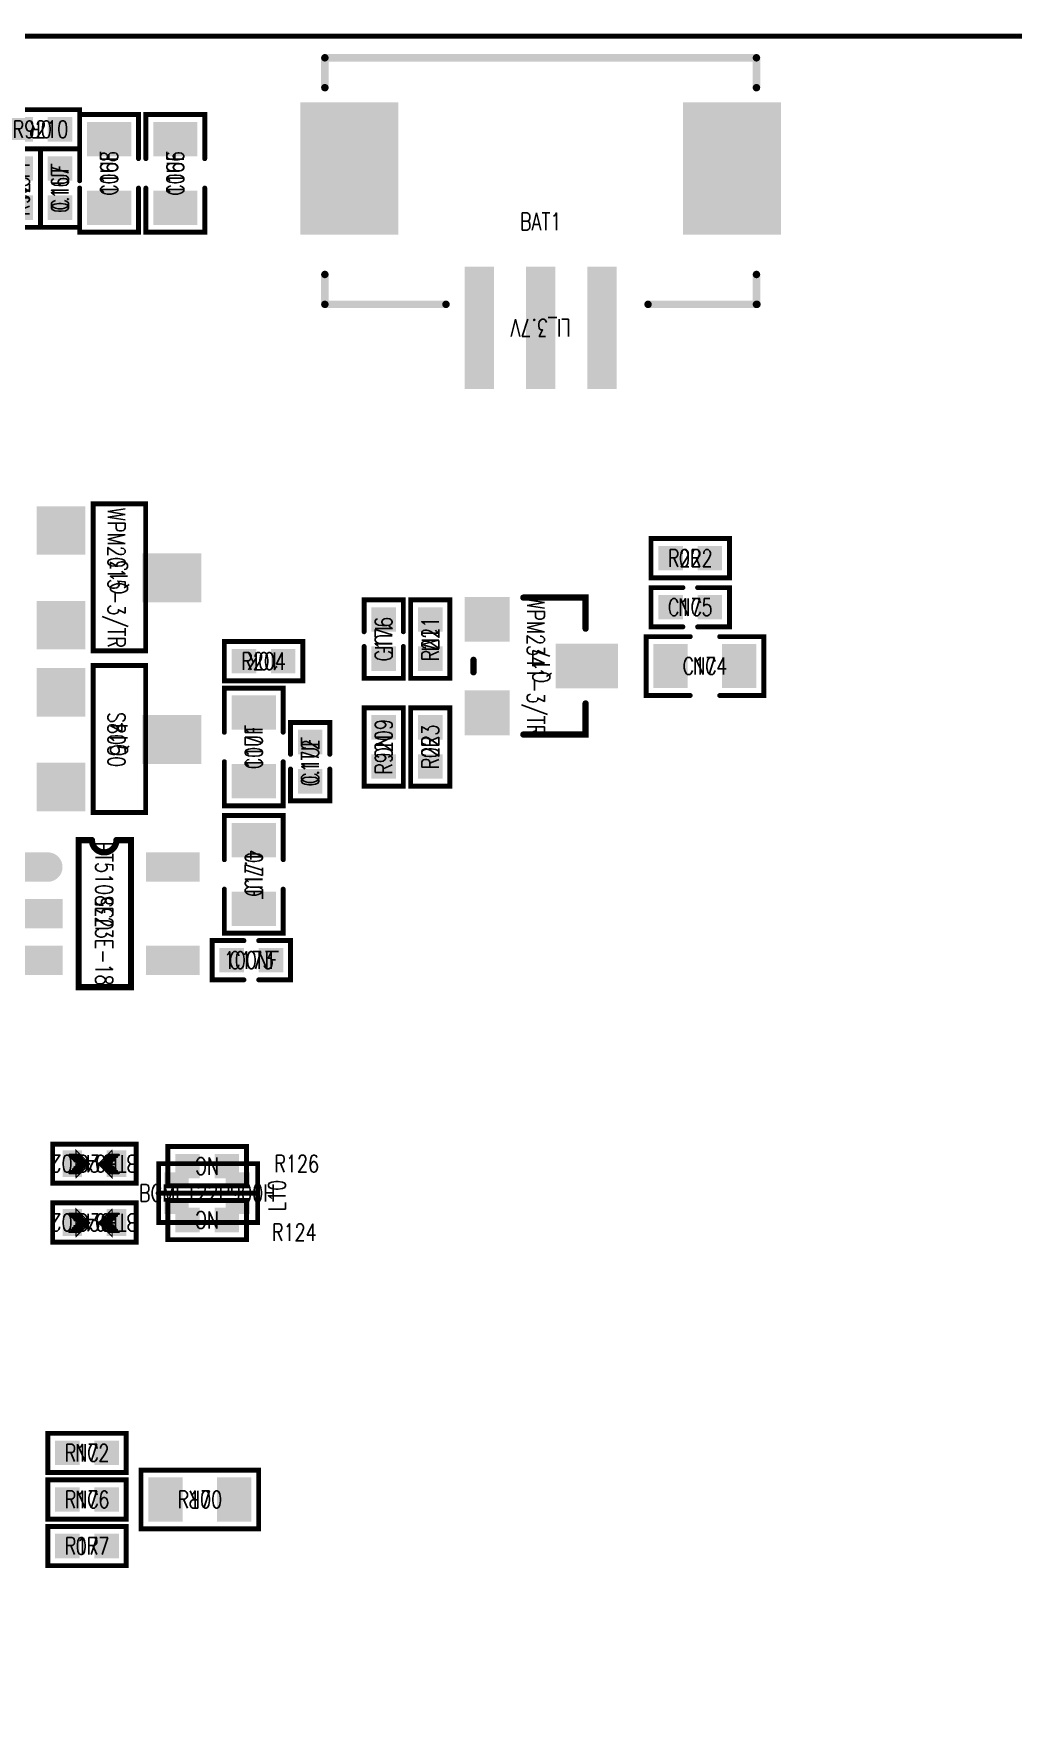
# Model space of a CAD drawing. Extents: x -4 to 157, y -7 to 87.
# Drawn here: x 54.81 to 74.79, y 52.23 to 86.55 of the extents above; entities that cross this region are included whole.
import ezdxf
from ezdxf.enums import TextEntityAlignment as Align

# ---------------------------------------------------------------- set-up
doc = ezdxf.new("R2010")
doc.units = 0
doc.linetypes.add('TRMIDX_0', pattern=[2, 1, 1])
doc.linetypes.add('TRMIDX_1', pattern=[2, 1, 1])
for name, color, linetype in [('ATTRIBUTE_01', 130, 'CONTINUOUS'), ('BOARD_OUTLINE_00', 254, 'CONTINUOUS'), ('DRIL_PLTE_THRU_01', 3, 'CONTINUOUS'), ('DRIL_PLTE_THRU_02', 171, 'CONTINUOUS'), ('DRIL_PLTE_THRU_03', 222, 'CONTINUOUS'), ('DRIL_PLTE_THRU_04', 2, 'CONTINUOUS'), ('PADS_BOT', 56, 'CONTINUOUS'), ('PADS_INNER', 96, 'CONTINUOUS'), ('PADS_TOP', 96, 'CONTINUOUS'), ('PART_NAME_126', 6, 'CONTINUOUS'), ('PART_TOP_2DLINE_01', 255, 'CONTINUOUS'), ('PART_TOP_2DLINE_126', 255, 'CONTINUOUS'), ('PART_TOP_COPPER_01', 255, 'CONTINUOUS')]:
    doc.layers.add(name, color=color, linetype=linetype)
doc.styles.add('W0$05', font='simplex', dxfattribs={"width": 0.75})

# ---------------------------------------------------------------- blocks, each defined once
blk = doc.blocks.new('BOARD_1')
at = {"layer": 'BOARD_OUTLINE_00', "const_width": 0.1}
blk.add_lwpolyline([(0, -3.5, -0.414214), (3.5, 0), (156.51, 0, -0.414214), (160.01, -3.5), (160.01, -86.52, -0.414214), (156.51, -90.02), (3.5, -90.02, -0.414214), (0, -86.52)], format="xyb", close=True, dxfattribs=at)
blk = doc.blocks.new('SMOOTH_0$1524')
at = {"const_width": 0.0762}
blk.add_lwpolyline([(-0.0381, 0, 1), (0.0381, 0, 1)], format="xyb", close=True, dxfattribs=at)
blk = doc.blocks.new('PART_BODY_TOP_254')
at = {"layer": 'PART_TOP_2DLINE_126', "const_width": 0.1524}
for points in [[(-2.19, -0.47823), (-4.41, -0.47823)], [(-4.4, -0.47823), (-4.4, -1.08783)], [(4.4, -0.47823), (1.93, -0.47823)], [(4.4, -1.08783), (4.4, -0.47823)], [(-4.4, -4.89783), (-4.4, -5.50743)], [(4.4, -5.50743), (4.4, -4.89783)], [(-4.4, -5.50743), (4.4, -5.50743)]]:
    blk.add_lwpolyline(points, dxfattribs=at)
at = {"layer": 'PART_TOP_2DLINE_126'}
for p in [(-4.41, -0.47823), (-4.4, -0.47823), (-2.19, -0.47823), (1.93, -0.47823), (4.4, -0.47823), (4.4, -0.47823), (-4.4, -1.08783), (4.4, -1.08783), (-4.4, -4.89783), (4.4, -4.89783), (-4.4, -5.50743), (-4.4, -5.50743), (4.4, -5.50743), (4.4, -5.50743)]:
    blk.add_blockref('SMOOTH_0$1524', p, dxfattribs=at)
blk = doc.blocks.new('DRIL_HOLE_0')
blk.add_lwpolyline([(0, 0, 1), (0, 0, 1)], format="xyb", close=True)
blk = doc.blocks.new('PAD_0')
blk.add_lwpolyline([(0, 0, 1), (0, 0, 1)], format="xyb", close=True)
blk = doc.blocks.new('PAD_8')
at = {"const_width": 0.6}
blk.add_lwpolyline([(-1.25, 0), (1.25, 0)], dxfattribs=at)
blk = doc.blocks.new('STK_TOP_6')
at = {"layer": 'DRIL_PLTE_THRU_01'}
blk.add_blockref('DRIL_HOLE_0', (0, 0), dxfattribs=at)
at = {"layer": 'DRIL_PLTE_THRU_02'}
blk.add_blockref('DRIL_HOLE_0', (0, 0), dxfattribs=at)
at = {"layer": 'DRIL_PLTE_THRU_03'}
blk.add_blockref('DRIL_HOLE_0', (0, 0), dxfattribs=at)
at = {"layer": 'DRIL_PLTE_THRU_04'}
blk.add_blockref('DRIL_HOLE_0', (0, 0), dxfattribs=at)
at = {"layer": 'PADS_BOT'}
blk.add_blockref('PAD_0', (0, 0), dxfattribs=at)
at = {"layer": 'PADS_INNER'}
blk.add_blockref('PAD_0', (0, 0), dxfattribs=at)
at = {"layer": 'PADS_TOP', "rotation": 90}
blk.add_blockref('PAD_8', (0, 0), dxfattribs=at)
blk = doc.blocks.new('PAD_10')
at = {"const_width": 2}
blk.add_lwpolyline([(-1.35, 0), (1.35, 0)], dxfattribs=at)
blk = doc.blocks.new('STK_TOP_7')
at = {"layer": 'DRIL_PLTE_THRU_01'}
blk.add_blockref('DRIL_HOLE_0', (0, 0), dxfattribs=at)
at = {"layer": 'DRIL_PLTE_THRU_02'}
blk.add_blockref('DRIL_HOLE_0', (0, 0), dxfattribs=at)
at = {"layer": 'DRIL_PLTE_THRU_03'}
blk.add_blockref('DRIL_HOLE_0', (0, 0), dxfattribs=at)
at = {"layer": 'DRIL_PLTE_THRU_04'}
blk.add_blockref('DRIL_HOLE_0', (0, 0), dxfattribs=at)
at = {"layer": 'PADS_BOT'}
blk.add_blockref('PAD_0', (0, 0), dxfattribs=at)
at = {"layer": 'PADS_INNER'}
blk.add_blockref('PAD_0', (0, 0), dxfattribs=at)
at = {"layer": 'PADS_TOP', "rotation": 90}
blk.add_blockref('PAD_10', (0, 0), dxfattribs=at)
blk = doc.blocks.new('SYM_TOP_5')
for name, p in [('STK_TOP_6', (-1.25, 0)), ('STK_TOP_6', (0, 0)), ('STK_TOP_6', (1.25, 0)), ('PART_BODY_TOP_254', (0, 0)), ('STK_TOP_7', (-3.9, -3.25)), ('STK_TOP_7', (3.9, -3.25))]:
    blk.add_blockref(name, p)
blk = doc.blocks.new('PART_TOP_2')
blk.add_blockref('SYM_TOP_5', (0, 0))
at = {"layer": 'ATTRIBUTE_01', "style": 'W0$05', "width": 0.75}
blk.add_text('LI_3.7V', height=0.35, dxfattribs=at).set_placement((0, 0), align=Align.MIDDLE_CENTER)
at = {"layer": 'PART_NAME_126', "style": 'W0$05', "width": 0.75}
blk.add_text('BAT1', height=0.35, rotation=180, dxfattribs=at).set_placement((0, -2.167), align=Align.MIDDLE_CENTER)
blk = doc.blocks.new('SMOOTH_0$1')
at = {"const_width": 0.05}
blk.add_lwpolyline([(-0.025, 0, 1), (0.025, 0, 1)], format="xyb", close=True, dxfattribs=at)
blk = doc.blocks.new('PART_BODY_TOP_258')
at = {"layer": 'PART_TOP_2DLINE_126', "const_width": 0.1}
for points in [[(-0.3, 0.6), (-1.2, 0.6), (-1.2, -0.6), (-0.3, -0.6)], [(0.3, -0.6), (1.2, -0.6), (1.2, 0.6), (0.3, 0.6)]]:
    blk.add_lwpolyline(points, dxfattribs=at)
at = {"layer": 'PART_TOP_2DLINE_126'}
for p in [(-1.2, 0.6), (-0.3, 0.6), (0.3, 0.6), (1.2, 0.6), (-1.2, -0.6), (-0.3, -0.6), (0.3, -0.6), (1.2, -0.6)]:
    blk.add_blockref('SMOOTH_0$1', p, dxfattribs=at)
blk = doc.blocks.new('PAD_14')
at = {"const_width": 0.7}
blk.add_lwpolyline([(-0.45, 0), (0.45, 0)], dxfattribs=at)
blk = doc.blocks.new('STK_TOP_11')
at = {"layer": 'DRIL_PLTE_THRU_01'}
blk.add_blockref('DRIL_HOLE_0', (0, 0), dxfattribs=at)
at = {"layer": 'DRIL_PLTE_THRU_02'}
blk.add_blockref('DRIL_HOLE_0', (0, 0), dxfattribs=at)
at = {"layer": 'DRIL_PLTE_THRU_03'}
blk.add_blockref('DRIL_HOLE_0', (0, 0), dxfattribs=at)
at = {"layer": 'DRIL_PLTE_THRU_04'}
blk.add_blockref('DRIL_HOLE_0', (0, 0), dxfattribs=at)
at = {"layer": 'PADS_BOT'}
blk.add_blockref('PAD_0', (0, 0), dxfattribs=at)
at = {"layer": 'PADS_INNER'}
blk.add_blockref('PAD_0', (0, 0), dxfattribs=at)
at = {"layer": 'PADS_TOP', "rotation": 90}
blk.add_blockref('PAD_14', (0, 0), dxfattribs=at)
blk = doc.blocks.new('SYM_TOP_9')
for name, p in [('STK_TOP_11', (-0.7, 0)), ('STK_TOP_11', (0.7, 0)), ('PART_BODY_TOP_258', (0, 0))]:
    blk.add_blockref(name, p)
blk = doc.blocks.new('PART_TOP_59')
blk.add_blockref('SYM_TOP_9', (0, 0))
at = {"layer": 'ATTRIBUTE_01', "style": 'W0$05', "width": 0.75}
blk.add_text('10UF', height=0.35, dxfattribs=at).set_placement((0, 0), align=Align.MIDDLE_CENTER)
at = {"layer": 'PART_NAME_126', "style": 'W0$05', "width": 0.75}
blk.add_text('C166', height=0.35, dxfattribs=at).set_placement((0, 0), align=Align.MIDDLE_CENTER)
blk = doc.blocks.new('PART_BODY_TOP_255')
at = {"layer": 'PART_TOP_2DLINE_126', "const_width": 0.1}
for points in [[(-0.15, 0.4), (-0.8, 0.4), (-0.8, -0.4), (-0.15, -0.4)], [(0.15, -0.4), (0.8, -0.4), (0.8, 0.4), (0.15, 0.4)]]:
    blk.add_lwpolyline(points, dxfattribs=at)
at = {"layer": 'PART_TOP_2DLINE_126'}
for p in [(-0.8, 0.4), (-0.15, 0.4), (0.15, 0.4), (0.8, 0.4), (-0.8, -0.4), (-0.15, -0.4), (0.15, -0.4), (0.8, -0.4)]:
    blk.add_blockref('SMOOTH_0$1', p, dxfattribs=at)
blk = doc.blocks.new('PAD_11')
at = {"const_width": 0.5}
blk.add_lwpolyline([(-0.25, 0), (0.25, 0)], dxfattribs=at)
blk = doc.blocks.new('STK_TOP_8')
at = {"layer": 'DRIL_PLTE_THRU_01'}
blk.add_blockref('DRIL_HOLE_0', (0, 0), dxfattribs=at)
at = {"layer": 'DRIL_PLTE_THRU_02'}
blk.add_blockref('DRIL_HOLE_0', (0, 0), dxfattribs=at)
at = {"layer": 'DRIL_PLTE_THRU_03'}
blk.add_blockref('DRIL_HOLE_0', (0, 0), dxfattribs=at)
at = {"layer": 'DRIL_PLTE_THRU_04'}
blk.add_blockref('DRIL_HOLE_0', (0, 0), dxfattribs=at)
at = {"layer": 'PADS_BOT'}
blk.add_blockref('PAD_0', (0, 0), dxfattribs=at)
at = {"layer": 'PADS_INNER'}
blk.add_blockref('PAD_0', (0, 0), dxfattribs=at)
at = {"layer": 'PADS_TOP'}
blk.add_blockref('PAD_11', (0, 0), dxfattribs=at)
blk = doc.blocks.new('SYM_TOP_6')
for name, p in [('PART_BODY_TOP_255', (0, 0)), ('STK_TOP_8', (-0.4, 0)), ('STK_TOP_8', (0.4, 0))]:
    blk.add_blockref(name, p)
blk = doc.blocks.new('PART_TOP_60')
blk.add_blockref('SYM_TOP_6', (0, 0))
at = {"layer": 'ATTRIBUTE_01', "style": 'W0$05', "width": 0.75}
blk.add_text('0.1UF', height=0.35, dxfattribs=at).set_placement((0, 0), align=Align.MIDDLE_CENTER)
at = {"layer": 'PART_NAME_126', "style": 'W0$05', "width": 0.75}
blk.add_text('C167', height=0.35, dxfattribs=at).set_placement((0, 0), align=Align.MIDDLE_CENTER)
blk = doc.blocks.new('PART_TOP_61')
blk.add_blockref('SYM_TOP_9', (0, 0))
at = {"layer": 'ATTRIBUTE_01', "style": 'W0$05', "width": 0.75}
blk.add_text('10UF', height=0.35, dxfattribs=at).set_placement((0, 0), align=Align.MIDDLE_CENTER)
at = {"layer": 'PART_NAME_126', "style": 'W0$05', "width": 0.75}
blk.add_text('C168', height=0.35, dxfattribs=at).set_placement((0, 0), align=Align.MIDDLE_CENTER)
blk = doc.blocks.new('PART_TOP_63')
blk.add_blockref('SYM_TOP_9', (0, 0))
at = {"layer": 'ATTRIBUTE_01', "style": 'W0$05', "width": 0.75}
blk.add_text('4.7UF', height=0.35, dxfattribs=at).set_placement((0, 0), align=Align.MIDDLE_CENTER)
at = {"layer": 'PART_NAME_126', "style": 'W0$05', "width": 0.75}
blk.add_text('C170', height=0.35, rotation=180, dxfattribs=at).set_placement((0, 0), align=Align.MIDDLE_CENTER)
blk = doc.blocks.new('PART_TOP_64')
blk.add_blockref('SYM_TOP_9', (0, 0))
at = {"layer": 'ATTRIBUTE_01', "style": 'W0$05', "width": 0.75}
blk.add_text('10UF', height=0.35, dxfattribs=at).set_placement((0, 0), align=Align.MIDDLE_CENTER)
at = {"layer": 'PART_NAME_126', "style": 'W0$05', "width": 0.75}
blk.add_text('C171', height=0.35, dxfattribs=at).set_placement((0, 0), align=Align.MIDDLE_CENTER)
blk = doc.blocks.new('PART_TOP_65')
blk.add_blockref('SYM_TOP_6', (0, 0))
at = {"layer": 'ATTRIBUTE_01', "style": 'W0$05', "width": 0.75}
blk.add_text('0.1UF', height=0.35, dxfattribs=at).set_placement((0, 0), align=Align.MIDDLE_CENTER)
at = {"layer": 'PART_NAME_126', "style": 'W0$05', "width": 0.75}
blk.add_text('C172', height=0.35, dxfattribs=at).set_placement((0, 0), align=Align.MIDDLE_CENTER)
blk = doc.blocks.new('PART_TOP_66')
blk.add_blockref('SYM_TOP_6', (0, 0))
at = {"layer": 'ATTRIBUTE_01', "style": 'W0$05', "width": 0.75}
blk.add_text('100NF', height=0.35, dxfattribs=at).set_placement((0, 0), align=Align.MIDDLE_CENTER)
at = {"layer": 'PART_NAME_126', "style": 'W0$05', "width": 0.75}
blk.add_text('C173', height=0.35, dxfattribs=at).set_placement((0, 0), align=Align.MIDDLE_CENTER)
blk = doc.blocks.new('SMOOTH_0$0254')
at = {"const_width": 0.0127}
blk.add_lwpolyline([(-0.00635, 0, 1), (0.00635, 0, 1)], format="xyb", close=True, dxfattribs=at)
blk = doc.blocks.new('SMOOTH_0$0508')
at = {"const_width": 0.0254}
blk.add_lwpolyline([(-0.0127, 0, 1), (0.0127, 0, 1)], format="xyb", close=True, dxfattribs=at)
blk = doc.blocks.new('PART_BODY_TOP_264')
at = {"layer": 'PART_TOP_2DLINE_126', "const_width": 0.1}
blk.add_lwpolyline([(0.85, -0.4), (0.85, 0.4), (-0.85, 0.4), (-0.85, -0.4)], close=True, dxfattribs=at)
at = {"layer": 'PART_TOP_COPPER_01', "linetype": 'TRMIDX_0', "const_width": 0.0508}
for points in [[(-0.3048, 0.1905), (-0.4953, 0.1905)], [(-0.2667, 0.1524), (-0.4572, 0.1524)], [(-0.2413, 0.1143), (-0.4318, 0.1143)], [(-0.2159, 0.0889), (-0.4064, 0.0889)], [(-0.1905, 0.0635), (-0.381, 0.0635)], [(-0.1524, 0.0381), (-0.3429, 0.0381)], [(-0.1397, -0.0127), (-0.3302, -0.0127)], [(-0.127, 0.0127), (-0.3175, 0.0127)], [(-0.3048, -0.1778), (-0.4953, -0.1778)], [(-0.2667, -0.1397), (-0.4572, -0.1397)], [(-0.2286, -0.1016), (-0.4191, -0.1016)], [(-0.2032, -0.0635), (-0.3937, -0.0635)], [(-0.1651, -0.0381), (-0.3556, -0.0381)]]:
    blk.add_lwpolyline(points, dxfattribs=at)
at = {"layer": 'PART_TOP_COPPER_01', "linetype": 'TRMIDX_0', "const_width": 0.0254}
for points in [[(-0.3556, -0.2667), (-0.08255, 0.00635), (-0.36195, 0.28575), (-0.36195, -0.254), (-0.3556, -0.254)], [(-0.3048, -0.1651), (-0.1397, 0), (-0.31115, 0.17145), (-0.31115, -0.1524), (-0.3048, -0.1524)]]:
    blk.add_lwpolyline(points, close=True, dxfattribs=at)
at = {"layer": 'PART_TOP_COPPER_01', "linetype": 'TRMIDX_1', "const_width": 0.0254}
for points in [[(0.3683, 0.2794), (0.09525, 0.00635), (0.37465, -0.27305), (0.37465, 0.2667), (0.3683, 0.2667)], [(0.3175, 0.1778), (0.1524, 0.0127), (0.32385, -0.15875), (0.32385, 0.1651), (0.3175, 0.1651)]]:
    blk.add_lwpolyline(points, close=True, dxfattribs=at)
at = {"layer": 'PART_TOP_COPPER_01', "linetype": 'TRMIDX_1', "const_width": 0.0508}
for points in [[(0.1397, 0), (0.3302, 0)], [(0.1524, 0.0254), (0.3429, 0.0254)], [(0.1651, -0.0254), (0.3556, -0.0254)], [(0.1778, 0.0508), (0.3683, 0.0508)], [(0.2159, 0.0762), (0.4064, 0.0762)], [(0.2413, 0.1143), (0.4318, 0.1143)], [(0.2794, 0.1524), (0.4699, 0.1524)], [(0.3175, 0.1905), (0.508, 0.1905)], [(0.2032, -0.0508), (0.3937, -0.0508)], [(0.2286, -0.0762), (0.4191, -0.0762)], [(0.254, -0.1016), (0.4445, -0.1016)], [(0.2794, -0.1397), (0.4699, -0.1397)], [(0.3175, -0.1778), (0.508, -0.1778)]]:
    blk.add_lwpolyline(points, dxfattribs=at)
at = {"layer": 'PART_TOP_2DLINE_126'}
for p in [(-0.85, 0.4), (0.85, 0.4), (-0.85, -0.4), (0.85, -0.4)]:
    blk.add_blockref('SMOOTH_0$1', p, dxfattribs=at)
at = {"layer": 'PART_TOP_COPPER_01'}
for name, p in [('SMOOTH_0$0508', (-0.4953, 0.1905)), ('SMOOTH_0$0508', (-0.4572, 0.1524)), ('SMOOTH_0$0508', (-0.4318, 0.1143)), ('SMOOTH_0$0508', (-0.4064, 0.0889)), ('SMOOTH_0$0508', (-0.381, 0.0635)), ('SMOOTH_0$0254', (-0.36195, 0.28575)), ('SMOOTH_0$0508', (-0.3429, 0.0381)), ('SMOOTH_0$0508', (-0.3302, -0.0127)), ('SMOOTH_0$0508', (-0.3175, 0.0127)), ('SMOOTH_0$0508', (-0.3048, 0.1905)), ('SMOOTH_0$0254', (-0.31115, 0.17145)), ('SMOOTH_0$0508', (-0.2667, 0.1524)), ('SMOOTH_0$0508', (-0.2413, 0.1143)), ('SMOOTH_0$0508', (-0.2159, 0.0889)), ('SMOOTH_0$0508', (-0.1905, 0.0635)), ('SMOOTH_0$0508', (-0.1524, 0.0381)), ('SMOOTH_0$0508', (-0.1397, -0.0127)), ('SMOOTH_0$0508', (-0.127, 0.0127)), ('SMOOTH_0$0254', (-0.1397, 0)), ('SMOOTH_0$0254', (-0.08255, 0.00635)), ('SMOOTH_0$0254', (0.09525, 0.00635)), ('SMOOTH_0$0508', (0.1397, 0)), ('SMOOTH_0$0508', (0.1524, 0.0254)), ('SMOOTH_0$0254', (0.1524, 0.0127)), ('SMOOTH_0$0508', (0.1651, -0.0254)), ('SMOOTH_0$0508', (0.1778, 0.0508)), ('SMOOTH_0$0508', (0.2159, 0.0762)), ('SMOOTH_0$0508', (0.2413, 0.1143)), ('SMOOTH_0$0508', (0.2794, 0.1524)), ('SMOOTH_0$0508', (0.3175, 0.1905)), ('SMOOTH_0$0254', (0.3175, 0.1778)), ('SMOOTH_0$0254', (0.3175, 0.1651)), ('SMOOTH_0$0508', (0.3302, 0)), ('SMOOTH_0$0254', (0.32385, 0.1651)), ('SMOOTH_0$0508', (0.3429, 0.0254)), ('SMOOTH_0$0508', (0.3556, -0.0254)), ('SMOOTH_0$0508', (0.3683, 0.0508)), ('SMOOTH_0$0254', (0.3683, 0.2794)), ('SMOOTH_0$0254', (0.3683, 0.2667)), ('SMOOTH_0$0254', (0.37465, 0.2667)), ('SMOOTH_0$0508', (0.4064, 0.0762)), ('SMOOTH_0$0508', (0.4318, 0.1143)), ('SMOOTH_0$0508', (0.4699, 0.1524)), ('SMOOTH_0$0508', (0.508, 0.1905)), ('SMOOTH_0$0508', (-0.4953, -0.1778)), ('SMOOTH_0$0508', (-0.4572, -0.1397)), ('SMOOTH_0$0508', (-0.4191, -0.1016)), ('SMOOTH_0$0508', (-0.3937, -0.0635)), ('SMOOTH_0$0508', (-0.3556, -0.0381)), ('SMOOTH_0$0254', (-0.36195, -0.254)), ('SMOOTH_0$0254', (-0.3556, -0.254)), ('SMOOTH_0$0254', (-0.3556, -0.2667)), ('SMOOTH_0$0508', (-0.3048, -0.1778)), ('SMOOTH_0$0254', (-0.31115, -0.1524)), ('SMOOTH_0$0254', (-0.3048, -0.1524)), ('SMOOTH_0$0254', (-0.3048, -0.1651)), ('SMOOTH_0$0508', (-0.2667, -0.1397)), ('SMOOTH_0$0508', (-0.2286, -0.1016)), ('SMOOTH_0$0508', (-0.2032, -0.0635)), ('SMOOTH_0$0508', (-0.1651, -0.0381)), ('SMOOTH_0$0508', (0.2032, -0.0508)), ('SMOOTH_0$0508', (0.2286, -0.0762)), ('SMOOTH_0$0508', (0.254, -0.1016)), ('SMOOTH_0$0508', (0.2794, -0.1397)), ('SMOOTH_0$0508', (0.3175, -0.1778)), ('SMOOTH_0$0254', (0.32385, -0.15875)), ('SMOOTH_0$0254', (0.37465, -0.27305)), ('SMOOTH_0$0508', (0.3937, -0.0508)), ('SMOOTH_0$0508', (0.4191, -0.0762)), ('SMOOTH_0$0508', (0.4445, -0.1016)), ('SMOOTH_0$0508', (0.4699, -0.1397)), ('SMOOTH_0$0508', (0.508, -0.1778))]:
    blk.add_blockref(name, p, dxfattribs=at)
blk = doc.blocks.new('PAD_18')
at = {"const_width": 0.4}
blk.add_lwpolyline([(-0.275, 0), (0.275, 0)], dxfattribs=at)
blk = doc.blocks.new('STK_TOP_20')
at = {"layer": 'DRIL_PLTE_THRU_01'}
blk.add_blockref('DRIL_HOLE_0', (0, 0), dxfattribs=at)
at = {"layer": 'DRIL_PLTE_THRU_02'}
blk.add_blockref('DRIL_HOLE_0', (0, 0), dxfattribs=at)
at = {"layer": 'DRIL_PLTE_THRU_03'}
blk.add_blockref('DRIL_HOLE_0', (0, 0), dxfattribs=at)
at = {"layer": 'DRIL_PLTE_THRU_04'}
blk.add_blockref('DRIL_HOLE_0', (0, 0), dxfattribs=at)
at = {"layer": 'PADS_BOT'}
blk.add_blockref('PAD_0', (0, 0), dxfattribs=at)
at = {"layer": 'PADS_INNER'}
blk.add_blockref('PAD_0', (0, 0), dxfattribs=at)
at = {"layer": 'PADS_TOP', "rotation": 90}
blk.add_blockref('PAD_18', (0, 0), dxfattribs=at)
blk = doc.blocks.new('SYM_TOP_15')
for name, p in [('PART_BODY_TOP_264', (0, 0)), ('STK_TOP_20', (-0.45, 0)), ('STK_TOP_20', (0.45, 0))]:
    blk.add_blockref(name, p)
blk = doc.blocks.new('PART_TOP_172')
blk.add_blockref('SYM_TOP_15', (0, 0))
at = {"layer": 'ATTRIBUTE_01', "style": 'W0$05', "width": 0.75}
blk.add_text('BTR04G02', height=0.35, dxfattribs=at).set_placement((0, 0), align=Align.MIDDLE_CENTER)
at = {"layer": 'PART_NAME_126', "style": 'W0$05', "width": 0.75}
blk.add_text('D30', height=0.35, rotation=180, dxfattribs=at).set_placement((0, 0), align=Align.MIDDLE_CENTER)
blk = doc.blocks.new('PART_TOP_173')
blk.add_blockref('SYM_TOP_15', (0, 0))
at = {"layer": 'ATTRIBUTE_01', "style": 'W0$05', "width": 0.75}
blk.add_text('BTR04G02', height=0.35, dxfattribs=at).set_placement((0, 0), align=Align.MIDDLE_CENTER)
at = {"layer": 'PART_NAME_126', "style": 'W0$05', "width": 0.75}
blk.add_text('D31', height=0.35, rotation=180, dxfattribs=at).set_placement((0, 0), align=Align.MIDDLE_CENTER)
blk = doc.blocks.new('PART_BODY_TOP_286')
at = {"layer": 'PART_TOP_2DLINE_126', "const_width": 0.1}
blk.add_lwpolyline([(-0.99, -0.6), (-0.99, 0.6), (1.03, 0.6), (1.03, -0.6)], close=True, dxfattribs=at)
blk.add_lwpolyline([(-1, -0.002), (1, -0.002)], dxfattribs=at)
at = {"layer": 'PART_TOP_2DLINE_126'}
for p in [(-0.99, 0.6), (1.03, 0.6), (-1, -0.002), (1, -0.002), (-0.99, -0.6), (1.03, -0.6)]:
    blk.add_blockref('SMOOTH_0$1', p, dxfattribs=at)
blk = doc.blocks.new('PAD_62')
at = {"const_width": 0.3}
blk.add_lwpolyline([(-0.25, 0), (0.25, 0)], dxfattribs=at)
blk = doc.blocks.new('STK_TOP_57')
at = {"layer": 'DRIL_PLTE_THRU_01'}
blk.add_blockref('DRIL_HOLE_0', (0, 0), dxfattribs=at)
at = {"layer": 'DRIL_PLTE_THRU_02'}
blk.add_blockref('DRIL_HOLE_0', (0, 0), dxfattribs=at)
at = {"layer": 'DRIL_PLTE_THRU_03'}
blk.add_blockref('DRIL_HOLE_0', (0, 0), dxfattribs=at)
at = {"layer": 'DRIL_PLTE_THRU_04'}
blk.add_blockref('DRIL_HOLE_0', (0, 0), dxfattribs=at)
at = {"layer": 'PADS_BOT'}
blk.add_blockref('PAD_0', (0, 0), dxfattribs=at)
at = {"layer": 'PADS_INNER'}
blk.add_blockref('PAD_0', (0, 0), dxfattribs=at)
at = {"layer": 'PADS_TOP'}
blk.add_blockref('PAD_62', (0, 0), dxfattribs=at)
blk = doc.blocks.new('SYM_TOP_37')
for name, p in [('PART_BODY_TOP_286', (0, 0)), ('STK_TOP_57', (-0.625, 0.275)), ('STK_TOP_57', (0.625, 0.275)), ('STK_TOP_57', (-0.625, -0.275)), ('STK_TOP_57', (0.625, -0.275))]:
    blk.add_blockref(name, p)
blk = doc.blocks.new('PART_TOP_234')
blk.add_blockref('SYM_TOP_37', (0, 0))
at = {"layer": 'ATTRIBUTE_01', "style": 'W0$05', "width": 0.75}
blk.add_text('BCMF122P900H', height=0.35, dxfattribs=at).set_placement((0, 0), align=Align.MIDDLE_CENTER)
at = {"layer": 'PART_NAME_126', "style": 'W0$05', "width": 0.75}
blk.add_text('L10', height=0.35, rotation=90, dxfattribs=at).set_placement((1.425, -0.05), align=Align.MIDDLE_CENTER)
blk = doc.blocks.new('PART_BODY_TOP_292')
at = {"layer": 'PART_TOP_2DLINE_126', "const_width": 0.1}
blk.add_lwpolyline([(1.489, -0.473), (-1.511, -0.473), (-1.511, 0.595), (1.489, 0.595)], close=True, dxfattribs=at)
at = {"layer": 'PART_TOP_2DLINE_126'}
for p in [(-1.511, 0.595), (1.489, 0.595), (-1.511, -0.473), (1.489, -0.473)]:
    blk.add_blockref('SMOOTH_0$1', p, dxfattribs=at)
blk = doc.blocks.new('PAD_70')
at = {"const_width": 0.9906}
blk.add_lwpolyline([(-0.4953, 0), (0.4953, 0)], dxfattribs=at)
blk = doc.blocks.new('STK_TOP_63')
at = {"layer": 'DRIL_PLTE_THRU_01'}
blk.add_blockref('DRIL_HOLE_0', (0, 0), dxfattribs=at)
at = {"layer": 'DRIL_PLTE_THRU_02'}
blk.add_blockref('DRIL_HOLE_0', (0, 0), dxfattribs=at)
at = {"layer": 'DRIL_PLTE_THRU_03'}
blk.add_blockref('DRIL_HOLE_0', (0, 0), dxfattribs=at)
at = {"layer": 'DRIL_PLTE_THRU_04'}
blk.add_blockref('DRIL_HOLE_0', (0, 0), dxfattribs=at)
at = {"layer": 'PADS_BOT'}
blk.add_blockref('PAD_0', (0, 0), dxfattribs=at)
at = {"layer": 'PADS_INNER'}
blk.add_blockref('PAD_0', (0, 0), dxfattribs=at)
at = {"layer": 'PADS_TOP'}
blk.add_blockref('PAD_70', (0, 0), dxfattribs=at)
blk = doc.blocks.new('PAD_71')
at = {"const_width": 1}
blk.add_lwpolyline([(-0.6, 0), (0.6, 0)], dxfattribs=at)
blk = doc.blocks.new('STK_TOP_64')
at = {"layer": 'DRIL_PLTE_THRU_01'}
blk.add_blockref('DRIL_HOLE_0', (0, 0), dxfattribs=at)
at = {"layer": 'DRIL_PLTE_THRU_02'}
blk.add_blockref('DRIL_HOLE_0', (0, 0), dxfattribs=at)
at = {"layer": 'DRIL_PLTE_THRU_03'}
blk.add_blockref('DRIL_HOLE_0', (0, 0), dxfattribs=at)
at = {"layer": 'DRIL_PLTE_THRU_04'}
blk.add_blockref('DRIL_HOLE_0', (0, 0), dxfattribs=at)
at = {"layer": 'PADS_BOT'}
blk.add_blockref('PAD_0', (0, 0), dxfattribs=at)
at = {"layer": 'PADS_INNER'}
blk.add_blockref('PAD_0', (0, 0), dxfattribs=at)
at = {"layer": 'PADS_TOP', "rotation": 90}
blk.add_blockref('PAD_71', (0, 0), dxfattribs=at)
blk = doc.blocks.new('SYM_TOP_43')
for name, p in [('STK_TOP_64', (0, 1.131)), ('PART_BODY_TOP_292', (0, 0)), ('STK_TOP_63', (-0.965, -1.131)), ('STK_TOP_63', (0.965, -1.131))]:
    blk.add_blockref(name, p)
blk = doc.blocks.new('PART_TOP_258')
blk.add_blockref('SYM_TOP_43', (0, 0))
at = {"layer": 'ATTRIBUTE_01', "style": 'W0$05', "width": 0.75}
blk.add_text('WPM2015-3/TR', height=0.35, dxfattribs=at).set_placement((0, 0), align=Align.MIDDLE_CENTER)
at = {"layer": 'PART_NAME_126', "style": 'W0$05', "width": 0.75}
blk.add_text('Q13', height=0.35, rotation=180, dxfattribs=at).set_placement((-0.011, 0.052), align=Align.MIDDLE_CENTER)
blk = doc.blocks.new('PART_TOP_259')
blk.add_blockref('SYM_TOP_43', (0, 0))
at = {"layer": 'ATTRIBUTE_01', "style": 'W0$05', "width": 0.75}
blk.add_text('S8050', height=0.35, dxfattribs=at).set_placement((0, 0), align=Align.MIDDLE_CENTER)
at = {"layer": 'PART_NAME_126', "style": 'W0$05', "width": 0.75}
blk.add_text('Q14', height=0.35, rotation=180, dxfattribs=at).set_placement((-0.011, 0.052), align=Align.MIDDLE_CENTER)
blk = doc.blocks.new('PART_BODY_TOP_272')
at = {"layer": 'PART_TOP_2DLINE_126', "const_width": 0.1}
blk.add_lwpolyline([(-0.8, 0.4), (0.8, 0.4), (0.8, -0.4), (-0.8, -0.4)], close=True, dxfattribs=at)
at = {"layer": 'PART_TOP_2DLINE_126'}
for p in [(-0.8, 0.4), (0.8, 0.4), (-0.8, -0.4), (0.8, -0.4)]:
    blk.add_blockref('SMOOTH_0$1', p, dxfattribs=at)
blk = doc.blocks.new('SYM_TOP_23')
for name, p in [('PART_BODY_TOP_272', (0, 0)), ('STK_TOP_8', (-0.4, 0)), ('STK_TOP_8', (0.4, 0))]:
    blk.add_blockref(name, p)
blk = doc.blocks.new('PART_TOP_293')
blk.add_blockref('SYM_TOP_23', (0, 0))
at = {"layer": 'ATTRIBUTE_01', "style": 'W0$05', "width": 0.75}
blk.add_text('NC', height=0.35, dxfattribs=at).set_placement((0, 0), align=Align.MIDDLE_CENTER)
at = {"layer": 'PART_NAME_126', "style": 'W0$05', "width": 0.75}
blk.add_text('R124', height=0.35, rotation=180, dxfattribs=at).set_placement((-1.775, 0.25), align=Align.MIDDLE_CENTER)
blk = doc.blocks.new('PART_TOP_294')
blk.add_blockref('SYM_TOP_23', (0, 0))
at = {"layer": 'ATTRIBUTE_01', "style": 'W0$05', "width": 0.75}
blk.add_text('NC', height=0.35, dxfattribs=at).set_placement((0, 0), align=Align.MIDDLE_CENTER)
at = {"layer": 'PART_NAME_126', "style": 'W0$05', "width": 0.75}
blk.add_text('R126', height=0.35, rotation=180, dxfattribs=at).set_placement((-1.825, -0.05), align=Align.MIDDLE_CENTER)
blk = doc.blocks.new('PART_BODY_TOP_271')
at = {"layer": 'PART_TOP_2DLINE_126', "const_width": 0.1}
blk.add_lwpolyline([(-1.2, 0.6), (1.2, 0.6), (1.2, -0.6), (-1.2, -0.6)], close=True, dxfattribs=at)
at = {"layer": 'PART_TOP_2DLINE_126'}
for p in [(-1.2, 0.6), (1.2, 0.6), (-1.2, -0.6), (1.2, -0.6)]:
    blk.add_blockref('SMOOTH_0$1', p, dxfattribs=at)
blk = doc.blocks.new('SYM_TOP_22')
for name, p in [('STK_TOP_11', (-0.7, 0)), ('STK_TOP_11', (0.7, 0)), ('PART_BODY_TOP_271', (0, 0))]:
    blk.add_blockref(name, p)
blk = doc.blocks.new('PART_TOP_335')
blk.add_blockref('SYM_TOP_22', (0, 0))
at = {"layer": 'ATTRIBUTE_01', "style": 'W0$05', "width": 0.75}
blk.add_text('0R', height=0.35, dxfattribs=at).set_placement((0, 0), align=Align.MIDDLE_CENTER)
at = {"layer": 'PART_NAME_126', "style": 'W0$05', "width": 0.75}
blk.add_text('R170', height=0.35, rotation=180, dxfattribs=at).set_placement((0, 0), align=Align.MIDDLE_CENTER)
blk = doc.blocks.new('PART_TOP_337')
blk.add_blockref('SYM_TOP_23', (0, 0))
at = {"layer": 'ATTRIBUTE_01', "style": 'W0$05', "width": 0.75}
blk.add_text('NC', height=0.35, dxfattribs=at).set_placement((0, 0), align=Align.MIDDLE_CENTER)
at = {"layer": 'PART_NAME_126', "style": 'W0$05', "width": 0.75}
blk.add_text('R172', height=0.35, dxfattribs=at).set_placement((0, 0), align=Align.MIDDLE_CENTER)
blk = doc.blocks.new('PART_TOP_341')
blk.add_blockref('SYM_TOP_23', (0, 0))
at = {"layer": 'ATTRIBUTE_01', "style": 'W0$05', "width": 0.75}
blk.add_text('NC', height=0.35, dxfattribs=at).set_placement((0, 0), align=Align.MIDDLE_CENTER)
at = {"layer": 'PART_NAME_126', "style": 'W0$05', "width": 0.75}
blk.add_text('R176', height=0.35, dxfattribs=at).set_placement((0, 0), align=Align.MIDDLE_CENTER)
blk = doc.blocks.new('PART_TOP_342')
blk.add_blockref('SYM_TOP_23', (0, 0))
at = {"layer": 'ATTRIBUTE_01', "style": 'W0$05', "width": 0.75}
blk.add_text('0R', height=0.35, dxfattribs=at).set_placement((0, 0), align=Align.MIDDLE_CENTER)
at = {"layer": 'PART_NAME_126', "style": 'W0$05', "width": 0.75}
blk.add_text('R177', height=0.35, dxfattribs=at).set_placement((0, 0), align=Align.MIDDLE_CENTER)
blk = doc.blocks.new('PART_TOP_367')
blk.add_blockref('SYM_TOP_23', (0, 0))
at = {"layer": 'ATTRIBUTE_01', "style": 'W0$05', "width": 0.75}
blk.add_text('10K', height=0.35, dxfattribs=at).set_placement((0, 0), align=Align.MIDDLE_CENTER)
at = {"layer": 'PART_NAME_126', "style": 'W0$05', "width": 0.75}
blk.add_text('R204', height=0.35, rotation=180, dxfattribs=at).set_placement((0, 0), align=Align.MIDDLE_CENTER)
blk = doc.blocks.new('SMOOTH_0$127')
at = {"const_width": 0.0635}
blk.add_lwpolyline([(-0.03175, 0, 1), (0.03175, 0, 1)], format="xyb", close=True, dxfattribs=at)
blk = doc.blocks.new('PART_BODY_TOP_299')
at = {"layer": 'PART_TOP_2DLINE_01', "const_width": 0.127}
blk.add_lwpolyline([(-1.5, -0.25, 1), (-1.5, 0.25), (-1.5, 0.547), (1.5, 0.547), (1.5, -0.521), (-1.5, -0.521)], format="xyb", close=True, dxfattribs=at)
at = {"layer": 'PART_TOP_2DLINE_01'}
for p in [(-1.5, 0.547), (1.5, 0.547), (-1.5, 0.25), (-1.5, -0.25), (-1.5, -0.521), (1.5, -0.521)]:
    blk.add_blockref('SMOOTH_0$127', p, dxfattribs=at)
blk = doc.blocks.new('PAD_81')
at = {"const_width": 0.3}
blk.add_lwpolyline([(-0.25, -0.15), (0.25, -0.15, 1), (0.25, 0.15), (-0.25, 0.15, 1)], format="xyb", close=True, dxfattribs=at)
blk = doc.blocks.new('STK_TOP_73')
at = {"layer": 'DRIL_PLTE_THRU_01'}
blk.add_blockref('DRIL_HOLE_0', (0, 0), dxfattribs=at)
at = {"layer": 'DRIL_PLTE_THRU_02'}
blk.add_blockref('DRIL_HOLE_0', (0, 0), dxfattribs=at)
at = {"layer": 'DRIL_PLTE_THRU_03'}
blk.add_blockref('DRIL_HOLE_0', (0, 0), dxfattribs=at)
at = {"layer": 'DRIL_PLTE_THRU_04'}
blk.add_blockref('DRIL_HOLE_0', (0, 0), dxfattribs=at)
at = {"layer": 'PADS_BOT'}
blk.add_blockref('PAD_0', (0, 0), dxfattribs=at)
at = {"layer": 'PADS_INNER'}
blk.add_blockref('PAD_0', (0, 0), dxfattribs=at)
at = {"layer": 'PADS_TOP', "rotation": 90}
blk.add_blockref('PAD_81', (0, 0), dxfattribs=at)
blk = doc.blocks.new('PAD_82')
at = {"const_width": 0.6}
blk.add_lwpolyline([(-0.55, 0), (0.55, 0)], dxfattribs=at)
blk = doc.blocks.new('STK_TOP_74')
at = {"layer": 'DRIL_PLTE_THRU_01'}
blk.add_blockref('DRIL_HOLE_0', (0, 0), dxfattribs=at)
at = {"layer": 'DRIL_PLTE_THRU_02'}
blk.add_blockref('DRIL_HOLE_0', (0, 0), dxfattribs=at)
at = {"layer": 'DRIL_PLTE_THRU_03'}
blk.add_blockref('DRIL_HOLE_0', (0, 0), dxfattribs=at)
at = {"layer": 'DRIL_PLTE_THRU_04'}
blk.add_blockref('DRIL_HOLE_0', (0, 0), dxfattribs=at)
at = {"layer": 'PADS_BOT'}
blk.add_blockref('PAD_0', (0, 0), dxfattribs=at)
at = {"layer": 'PADS_INNER'}
blk.add_blockref('PAD_0', (0, 0), dxfattribs=at)
at = {"layer": 'PADS_TOP', "rotation": 90}
blk.add_blockref('PAD_82', (0, 0), dxfattribs=at)
blk = doc.blocks.new('SYM_TOP_50')
for name, p in [('STK_TOP_74', (-0.95, 1.39999)), ('STK_TOP_74', (0.95, 1.39999)), ('PART_BODY_TOP_299', (0, 0)), ('STK_TOP_74', (-0.000002, -1.4)), ('STK_TOP_74', (0.95, -1.4)), ('STK_TOP_73', (-0.95, -1.4))]:
    blk.add_blockref(name, p)
blk = doc.blocks.new('PART_TOP_484')
blk.add_blockref('SYM_TOP_50', (0, 0))
at = {"layer": 'ATTRIBUTE_01', "style": 'W0$05', "width": 0.75}
blk.add_text('PT5108E23E-18', height=0.35, dxfattribs=at).set_placement((0, 0), align=Align.MIDDLE_CENTER)
at = {"layer": 'PART_NAME_126', "style": 'W0$05', "width": 0.75}
blk.add_text('U35', height=0.35, rotation=180, dxfattribs=at).set_placement((0, 0), align=Align.MIDDLE_CENTER)
blk = doc.blocks.new('PART_TOP_527')
blk.add_blockref('SYM_TOP_6', (0, 0))
at = {"layer": 'ATTRIBUTE_01', "style": 'W0$05', "width": 0.75}
blk.add_text('NC', height=0.35, dxfattribs=at).set_placement((0, 0), align=Align.MIDDLE_CENTER)
at = {"layer": 'PART_NAME_126', "style": 'W0$05', "width": 0.75}
blk.add_text('C175', height=0.35, dxfattribs=at).set_placement((0, 0), align=Align.MIDDLE_CENTER)
blk = doc.blocks.new('PART_TOP_528')
blk.add_blockref('SYM_TOP_6', (0, 0))
at = {"layer": 'ATTRIBUTE_01', "style": 'W0$05', "width": 0.75}
blk.add_text('1UF', height=0.35, dxfattribs=at).set_placement((0, 0), align=Align.MIDDLE_CENTER)
at = {"layer": 'PART_NAME_126', "style": 'W0$05', "width": 0.75}
blk.add_text('C176', height=0.35, rotation=180, dxfattribs=at).set_placement((0, 0), align=Align.MIDDLE_CENTER)
blk = doc.blocks.new('PART_TOP_529')
blk.add_blockref('SYM_TOP_9', (0, 0))
at = {"layer": 'ATTRIBUTE_01', "style": 'W0$05', "width": 0.75}
blk.add_text('NC', height=0.35, dxfattribs=at).set_placement((0, 0), align=Align.MIDDLE_CENTER)
at = {"layer": 'PART_NAME_126', "style": 'W0$05', "width": 0.75}
blk.add_text('C174', height=0.35, dxfattribs=at).set_placement((0, 0), align=Align.MIDDLE_CENTER)
blk = doc.blocks.new('PART_TOP_531')
blk.add_blockref('SYM_TOP_23', (0, 0))
at = {"layer": 'ATTRIBUTE_01', "style": 'W0$05', "width": 0.75}
blk.add_text('1M', height=0.35, dxfattribs=at).set_placement((0, 0), align=Align.MIDDLE_CENTER)
at = {"layer": 'PART_NAME_126', "style": 'W0$05', "width": 0.75}
blk.add_text('R221', height=0.35, rotation=180, dxfattribs=at).set_placement((0, 0), align=Align.MIDDLE_CENTER)
blk = doc.blocks.new('PART_TOP_532')
blk.add_blockref('SYM_TOP_23', (0, 0))
at = {"layer": 'ATTRIBUTE_01', "style": 'W0$05', "width": 0.75}
blk.add_text('0R', height=0.35, dxfattribs=at).set_placement((0, 0), align=Align.MIDDLE_CENTER)
at = {"layer": 'PART_NAME_126', "style": 'W0$05', "width": 0.75}
blk.add_text('R222', height=0.35, dxfattribs=at).set_placement((0, 0), align=Align.MIDDLE_CENTER)
blk = doc.blocks.new('PART_TOP_533')
blk.add_blockref('SYM_TOP_23', (0, 0))
at = {"layer": 'ATTRIBUTE_01', "style": 'W0$05', "width": 0.75}
blk.add_text('0R', height=0.35, dxfattribs=at).set_placement((0, 0), align=Align.MIDDLE_CENTER)
at = {"layer": 'PART_NAME_126', "style": 'W0$05', "width": 0.75}
blk.add_text('R223', height=0.35, dxfattribs=at).set_placement((0, 0), align=Align.MIDDLE_CENTER)
blk = doc.blocks.new('PART_TOP_534')
blk.add_blockref('SYM_TOP_23', (0, 0))
at = {"layer": 'ATTRIBUTE_01', "style": 'W0$05', "width": 0.75}
blk.add_text('NC', height=0.35, dxfattribs=at).set_placement((0, 0), align=Align.MIDDLE_CENTER)
at = {"layer": 'PART_NAME_126', "style": 'W0$05', "width": 0.75}
blk.add_text('R9209', height=0.35, rotation=180, dxfattribs=at).set_placement((0, 0), align=Align.MIDDLE_CENTER)
blk = doc.blocks.new('PART_BODY_TOP_293')
at = {"layer": 'PART_TOP_2DLINE_126', "const_width": 0.127}
for points in [[(-0.762, 1.016), (-1.397, 1.016), (-1.397, -0.254)], [(0.762, 1.016), (1.397, 1.016), (1.397, -0.254)], [(0.127, -1.27), (-0.127, -1.27)]]:
    blk.add_lwpolyline(points, dxfattribs=at)
at = {"layer": 'PART_TOP_2DLINE_126'}
for p in [(-1.397, 1.016), (-0.762, 1.016), (0.762, 1.016), (1.397, 1.016), (-1.397, -0.254), (1.397, -0.254), (-0.127, -1.27), (0.127, -1.27)]:
    blk.add_blockref('SMOOTH_0$127', p, dxfattribs=at)
blk = doc.blocks.new('PAD_72')
at = {"const_width": 0.9144}
blk.add_lwpolyline([(-0.4572, 0), (0.4572, 0)], dxfattribs=at)
blk = doc.blocks.new('STK_TOP_65')
at = {"layer": 'DRIL_PLTE_THRU_01'}
blk.add_blockref('DRIL_HOLE_0', (0, 0), dxfattribs=at)
at = {"layer": 'DRIL_PLTE_THRU_02'}
blk.add_blockref('DRIL_HOLE_0', (0, 0), dxfattribs=at)
at = {"layer": 'DRIL_PLTE_THRU_03'}
blk.add_blockref('DRIL_HOLE_0', (0, 0), dxfattribs=at)
at = {"layer": 'DRIL_PLTE_THRU_04'}
blk.add_blockref('DRIL_HOLE_0', (0, 0), dxfattribs=at)
at = {"layer": 'PADS_BOT'}
blk.add_blockref('PAD_0', (0, 0), dxfattribs=at)
at = {"layer": 'PADS_INNER'}
blk.add_blockref('PAD_0', (0, 0), dxfattribs=at)
at = {"layer": 'PADS_TOP'}
blk.add_blockref('PAD_72', (0, 0), dxfattribs=at)
blk = doc.blocks.new('PAD_73')
at = {"const_width": 0.914}
blk.add_lwpolyline([(-0.635, 0), (0.635, 0)], dxfattribs=at)
blk = doc.blocks.new('STK_TOP_66')
at = {"layer": 'DRIL_PLTE_THRU_01'}
blk.add_blockref('DRIL_HOLE_0', (0, 0), dxfattribs=at)
at = {"layer": 'DRIL_PLTE_THRU_02'}
blk.add_blockref('DRIL_HOLE_0', (0, 0), dxfattribs=at)
at = {"layer": 'DRIL_PLTE_THRU_03'}
blk.add_blockref('DRIL_HOLE_0', (0, 0), dxfattribs=at)
at = {"layer": 'DRIL_PLTE_THRU_04'}
blk.add_blockref('DRIL_HOLE_0', (0, 0), dxfattribs=at)
at = {"layer": 'PADS_BOT'}
blk.add_blockref('PAD_0', (0, 0), dxfattribs=at)
at = {"layer": 'PADS_INNER'}
blk.add_blockref('PAD_0', (0, 0), dxfattribs=at)
at = {"layer": 'PADS_TOP', "rotation": 90}
blk.add_blockref('PAD_73', (0, 0), dxfattribs=at)
blk = doc.blocks.new('SYM_TOP_44')
for name, p in [('STK_TOP_66', (0, 1.0414)), ('PART_BODY_TOP_293', (0, 0)), ('STK_TOP_65', (-0.9525, -0.9906)), ('STK_TOP_65', (0.9525, -0.9906))]:
    blk.add_blockref(name, p)
blk = doc.blocks.new('PART_TOP_535')
blk.add_blockref('SYM_TOP_44', (0, 0))
at = {"layer": 'ATTRIBUTE_01', "style": 'W0$05', "width": 0.75}
blk.add_text('WPM2341-3/TR', height=0.35, dxfattribs=at).set_placement((0, 0), align=Align.MIDDLE_CENTER)
at = {"layer": 'PART_NAME_126', "style": 'W0$05', "width": 0.75}
blk.add_text('Q17', height=0.35, rotation=180, dxfattribs=at).set_placement((0, 0.114), align=Align.MIDDLE_CENTER)
blk = doc.blocks.new('PART_TOP_537')
blk.add_blockref('SYM_TOP_23', (0, 0))
at = {"layer": 'ATTRIBUTE_01', "style": 'W0$05', "width": 0.75}
blk.add_text('0R', height=0.35, dxfattribs=at).set_placement((0, 0), align=Align.MIDDLE_CENTER)
at = {"layer": 'PART_NAME_126', "style": 'W0$05', "width": 0.75}
blk.add_text('R9210', height=0.35, rotation=180, dxfattribs=at).set_placement((0, 0), align=Align.MIDDLE_CENTER)
blk = doc.blocks.new('PART_TOP_538')
blk.add_blockref('SYM_TOP_23', (0, 0))
at = {"layer": 'ATTRIBUTE_01', "style": 'W0$05', "width": 0.75}
blk.add_text('NC', height=0.35, dxfattribs=at).set_placement((0, 0), align=Align.MIDDLE_CENTER)
at = {"layer": 'PART_NAME_126', "style": 'W0$05', "width": 0.75}
blk.add_text('R9211', height=0.35, dxfattribs=at).set_placement((0, 0), align=Align.MIDDLE_CENTER)

msp = doc.modelspace()

# ---------------------------------------------------------------- block references
for name, p in [('BOARD_1', (-3.5, 86.5)), ('PART_TOP_532', (68.2, 75.85)), ('PART_TOP_527', (68.2, 74.85)), ('PART_TOP_529', (68.5, 73.65)), ('PART_TOP_66', (59.25, 67.65)), ('PART_TOP_234', (58.35, 62.9)), ('PART_TOP_337', (55.9, 57.6)), ('PART_TOP_341', (55.9, 56.65)), ('PART_TOP_342', (55.9, 55.7))]:
    msp.add_blockref(name, p)
for name, p, rotation in [('PART_TOP_2', (65.15, 80.55), 180), ('PART_TOP_537', (54.95, 84.6), 180), ('PART_TOP_61', (56.35, 83.7), 90), ('PART_TOP_59', (57.7, 83.7), 90), ('PART_TOP_538', (54.55, 83.4), 90), ('PART_TOP_60', (55.35, 83.4), 90), ('PART_TOP_258', (56.5, 75.45), 270), ('PART_TOP_535', (65.05, 73.65), 270), ('PART_TOP_528', (61.95, 74.2), 270), ('PART_TOP_531', (62.9, 74.2), 270), ('PART_TOP_367', (59.5, 73.75), 180), ('PART_TOP_259', (56.5, 72.15), 270), ('PART_TOP_64', (59.3, 72), 90), ('PART_TOP_534', (61.95, 72), 270), ('PART_TOP_533', (62.9, 72), 90), ('PART_TOP_65', (60.45, 71.7), 90), ('PART_TOP_63', (59.3, 69.4), 270), ('PART_TOP_484', (56.25, 68.6), 270), ('PART_TOP_173', (56.05, 63.5), 180), ('PART_TOP_294', (58.35, 63.45), 180), ('PART_TOP_172', (56.05, 62.3), 180), ('PART_TOP_293', (58.35, 62.35), 180), ('PART_TOP_335', (58.2, 56.65), 180)]:
    msp.add_blockref(name, p, dxfattribs=dict(rotation=rotation))

doc.saveas('drawing.dxf')
